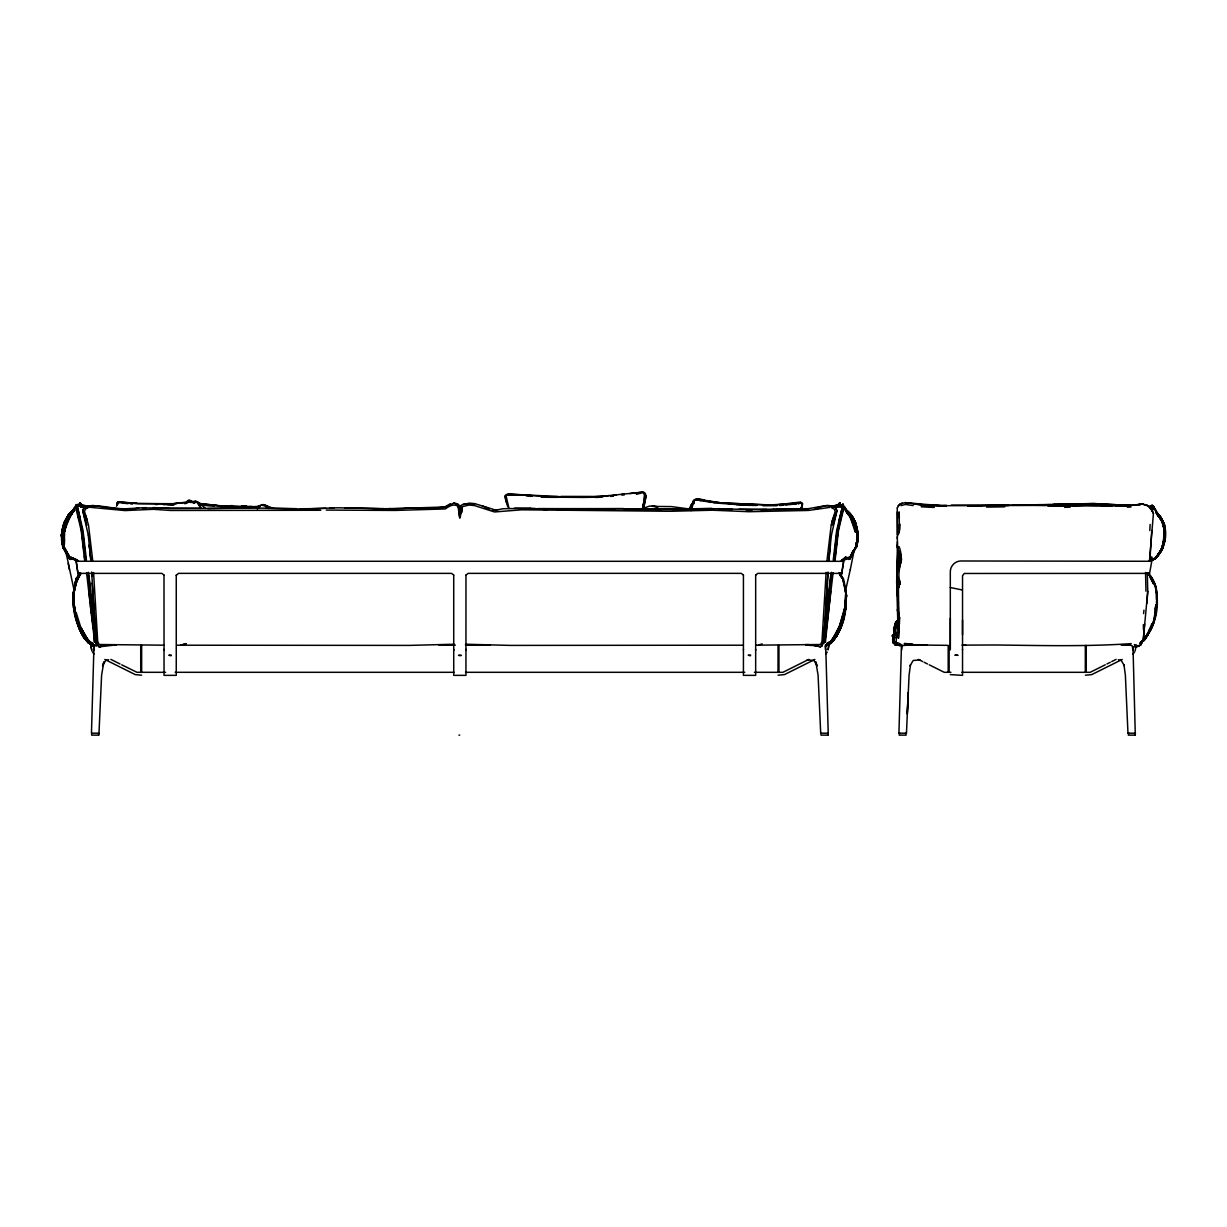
<?xml version="1.0" encoding="UTF-8"?>
<svg xmlns="http://www.w3.org/2000/svg" width="1227" height="1227" viewBox="0 0 1227 1227"><rect width="100%" height="100%" fill="white"/><g stroke="black" fill="none" stroke-linecap="round" stroke-linejoin="round"><path stroke-width="1.5" d="M164.035 650.249L164.035 649.359M453.729 650.249L453.745 649.359M453.714 575.08L451.582 573.377L178.39 573.362L176.259 575.463M465.969 575.064L465.953 675.356L453.729 675.356L453.714 575.064M743.424 649.865L743.424 575.049M755.679 575.064L755.663 675.356L743.424 675.356L743.424 649.359M778.961 645.479L778.961 672.319M949.131 645.479L949.131 672.319M950.296 649.359L950.312 618.347M962.535 649.865L962.535 575.77L964.207 573.469L1149.561 573.392L1151.77 561.322L1149.469 561.184M1086.232 645.479L1086.232 672.319M140.722 672.319L140.722 645.479M459.864 517.257C457.824 515.11 462.61 501.782 460.386 506.536M778.025 672.319L778.025 645.479M948.195 672.319L948.195 645.479M1085.312 672.319L1085.312 645.479M894.33 631.384L894.238 635.295C893.869 625.31 895.112 638.485 893.44 634.436C896.523 633.362 893.041 623.638 896.983 621.031L893.885 629.19L894.33 634.681L894.084 629.129L896.968 621.184L899.268 618.5M897.474 541.859L896.661 582.15M62.623 539.435L63.144 548.116L69.295 557.902L76.519 560.402M87.961 507.211C83.865 509.236 77.899 505.064 81.12 506.306L81.12 507.288L86.902 506.843L78.145 505.539M897.781 553.684L896.722 576.889M642.641 508.499L643.117 504.834L642.396 509.527L645.003 496.966L644.466 494.067L644.006 501.414M1050.465 505.693L1123.671 506.015L1142.598 504.098L1147.506 505.417L1152.015 509.496L1153.426 513.53L1149.515 560.371M1151.77 530.509L1150.128 556.138M1158.196 514.466L1163.257 522.395L1165.052 529.865L1164.622 537.855C1165.911 529.604 1164.362 520.371 1158.196 514.343L1160.711 517.211L1157.107 513.269C1170.098 524.803 1167.414 547.733 1155.067 558.929L1150.512 560.202L1154.944 558.852L1162.199 549.451L1164.76 538.791L1162.199 549.451L1155.036 558.852L1150.512 560.172L1154.944 558.852L1162.475 548.622L1164.622 540.739L1161.448 550.739L1155.159 558.975L1150.65 560.371L1154.929 558.914L1162.153 548.285L1164.99 532.625M823.685 643.93L823.838 633.209L830.832 575.294L829.191 591.123M88.083 575.448L95.169 633.301L95.093 642.258M824.651 638.607L824.605 642.611L824.513 633.301L831.599 575.448M892.55 636.153L893.9 637.565L892.919 637.181M801.86 505.033L801.63 503.653L802.381 505.601L801.154 510.417M894.606 630.187L894.299 635.785L894.79 629.911L897.827 622.288L894.406 630.586L894.314 635.693L894.621 630.632L897.366 623.469M898.685 638.163L899.544 617.012L898.256 638.209M896.661 582.181L897.842 623.485L894.514 630.663L894.406 635.785L894.452 630.555M897.274 507.932L897.366 546.613L899.912 559.113L897.259 569.42L897.167 576.981M898.271 579.313L898.317 576.751L898.348 584.804M838.747 504.619L839.559 504.036L839.421 505.217L839.989 502.61L838.885 505.233C838.808 501.966 842.075 508.331 839.406 505.018L838.793 503.53L838.271 505.279M899.483 530.263L899.054 511.904L899.284 517.978M899.268 563.576L899.468 553.576M64.433 539.174L64.31 544.558L64.617 530.217M894.176 631.644L894.36 634.497L893.348 634.62L894.238 634.681L894.146 629.144L894.13 634.911L894.314 631.43M91.749 733.194L91.688 735.126L98.666 735.126L98.743 733.194M93.958 646.69L91.458 733.194L98.988 733.194L101.596 675.203L103.866 661.859L102.547 665.847L105.691 660.494L108.636 659.697M910.48 664.758L909.069 675.203L906.462 733.194L898.931 733.194L901.431 646.69M117.654 504.665L117.685 503.269L116.473 506.199M1152.398 506.184L1151.662 505.463L1151.064 507.411L1151.693 505.325L1153.656 506.506L1152.061 511.245M644.881 496.904L644.835 495.156L644.512 498.576M825.434 642.135L830.725 591.245M897.044 620.923L893.777 629.175L894.238 634.65L894.299 628.101L894.498 635.095L894.253 629.512L896.968 621.322M899.422 530.018L899.636 523.868L899.268 532.38M893.133 638.93C893.409 634.19 890.419 647.12 897.167 643.316M1159.653 516.598L1155.021 508.699L1152.859 507.871L1153.503 506.444L1152.981 508.622L1152.674 507.855M98.651 735.126L98.697 733.792M824.59 625.985L827.903 572.518M845.541 604.712L846.063 592.089L842.658 578.331L846.17 595.202L844.391 612.273L845.817 591.874L845.28 607.442L839.115 627.365L845.541 604.712L843.102 616.966L845.541 604.712C843.302 618.853 838.317 633.178 828.946 644.206L828.087 649.865L829.314 642.933M857.09 538.5L857.382 531.736L855.955 525.447M899.345 619.175C895.02 621.936 894.146 628.699 894.253 634.65L893.762 628.914L896.922 620.954L899.314 618.669L896.922 620.954L893.9 629.114C894.974 645.755 892.412 622.534 896.922 621.153L893.609 628.96L894.161 634.942L894.161 631.583M1156.708 512.61C1164.147 519.435 1165.098 530.34 1163.579 539.788L1164.07 529.727L1163.794 539.696C1165.159 531.015 1164.193 521.092 1157.951 514.404L1163.242 523.223M823.532 639.037L822.243 644.236M825.633 617.38L826.17 605.218M1164.622 539.711L1165.052 529.865M825.265 638.561L833.133 572.626M898.655 615.095L898.762 612.518L897.689 621.798M828.041 572.257L827.029 589.865M1149.837 530.585L1150.113 524.45M894.636 630.463L897.827 623.408L896.109 641.675L896.937 644.068L899.422 645.571L902.044 645.494L899.422 645.571M827.765 575.923L827.964 572.472M845.817 509.65C857.152 518.3 859.038 533.423 856.768 546.628L850.357 557.902L843.102 560.386M87.485 506.92L81.013 507.165L87.347 507.042L80.875 506.582L80.89 505.693C77.638 505.079 79.755 503.561 79.847 503.208L80.016 506.322L80.261 505.064L80.967 506.628L88.007 506.966L81.135 507.272L87.086 507.18C74.295 507.318 85.062 504.159 77.715 505.647M826.108 605.417L826.615 597.396M827.489 583.116L826.553 597.626M839.237 573.653L843.378 578.469C849.007 600.478 847.182 632.166 826.262 645.387C843.302 635.54 845.71 612.58 846.477 594.85L844.851 612.166L846.477 594.85M897.152 576.828L898.348 582.15L896.922 593.561M826.124 572.488L821.983 641.261L820.572 644.512L755.801 645.187M856.799 545.248L850.127 557.84L856.799 545.248L857.382 531.736M897.259 538.408L897.382 536.674M899.452 624.006L898.593 602.856M1156.401 602.38C1157.874 593.208 1156.586 583.546 1150.512 576.184C1158.15 586.552 1157.966 599.896 1155.389 611.936L1156.447 605.126L1153.334 622.196L1149.975 630.647L1153.334 622.196C1150.543 629.252 1147.935 637.733 1141.493 642.288C1158.303 626.23 1162.46 596.061 1150.512 576.184L1155.895 586.705L1156.417 599.635M845.848 509.926C857.182 518.208 859.866 533.638 856.768 546.628L857.504 531.613L856.676 545.448L849.621 557.718L856.676 545.448C858.793 532.901 856.891 517.641 845.756 509.726L851.308 515.401L855.572 523.607L850.648 514.68L845.618 509.895L849.697 514.128M897.504 534.911L897.32 511.858M1164.208 530.263C1164.653 540.57 1162.49 551.26 1155.159 558.975L1150.665 560.371L1155.159 558.975L1157.076 555.785L1155.082 558.929L1150.497 560.172L1154.96 558.852L1156.877 555.938M893.348 634.62L892.443 635.678L893.118 638.377C892.443 636.153 891.707 646.184 897.428 642.672M1147.291 573.055L1147.751 591.291L1143.365 638.684L1140.926 644.819L1137.46 646.752L1134.361 646.384L1139.331 645.893M1146.877 603.439L1147.751 591.291M94.157 649.957L94.249 646.752L95.507 645.479M840.234 505.202L839.835 503.208L839.636 504.742M901.63 649.957L902.09 645.847M950.296 587.503L962.259 589.972M1155.819 614.006L1156.401 606.675L1153.978 621.522L1155.788 614.19M87.454 507.196L80.752 506.475L80.2 502.625L79.847 503.484M823.7 634.911L825.602 617.564M1151.049 507.242L1151.171 505.892L1150.098 506.92L1151.279 506.766L1150.466 508.668M823.884 633.132L824.191 629.589M892.55 636.261L892.719 637.135M892.535 636.322C891.508 633.209 894.299 639.098 893.087 637.212L893.271 637.473M694.099 503.591L694.221 502.318M830.403 544.849L828.885 560.264M64.157 525.187L62.04 532.089C62.761 523.515 66.81 515.371 73.605 510.003L68.145 516.153L73.697 510.018C62.914 519.052 58.927 534.757 63.144 548.116L61.641 534.19L62.209 530.309L62.27 533.822M845.357 509.987L849.697 513.515L853.823 519.481L857.75 532.886L857.673 531.199L856.921 545.693C859.391 532.748 856.615 518.285 845.694 509.911C857.627 518.622 859.529 534.849 855.326 548.116C859.483 534.742 857.366 518.699 845.802 509.711C852.29 515.815 856.477 524.19 857.52 533.009L854.467 521.628L855.633 524.19M79.28 506.276L80.292 505.064L81.212 507.134L87.224 507.119L81.166 507.073L79.801 505.171L80.583 506.598L88.037 506.736L81.304 507.211L88.099 506.659C81.181 509.174 80.246 503.73 78.819 506.03M834.391 555.877L834.943 550.402M835.296 546.751L837.136 530.371M835.894 550.647L834.881 558.929M836.262 546.981L837.059 539.696M831.385 535.202L828.777 560.494M846.569 595.463C844.713 612.825 843.394 635.985 826.308 645.678C836.323 640.402 840.357 628.991 843.348 618.807M693.761 501.751L691.246 510.524M826.998 560.356L831.154 525.309L835.204 511.337L834.191 509.036L831.676 507.871M1143.579 613.592L1143.963 610.141M643.638 508.377L645.969 495.769L643.669 492.073L600.202 496.46L561.046 496.506M645.295 508.254L643.577 508.177L645.939 496.996L645.264 493.223L642.043 492.165L629.926 493.561M79.203 505.938L79.418 504.036L79.203 505.938L79.249 505.095M837.489 536.046L838.118 530.585M1152.475 505.386L1152.368 506.276L1152.659 505.447M1157.184 513.684C1169.132 525.539 1166.908 547.902 1155.067 558.945L1150.497 560.172L1154.96 558.868L1156.923 555.754M75.108 588.883L76.427 577.963L80.721 573.622L76.519 578.438L75.829 583.745M855.925 546.092L856.4 542.395M857.09 536.843L857.55 533.147L855.94 526.168M80.215 504.972L80.706 506.429L88.099 506.782L80.767 506.874L79.816 505.11L78.973 506.061C80.184 504.021 84.126 509.818 87.838 506.812L80.368 506.536M80.783 506.812L80.614 505.877L80.737 506.812L88.053 506.567M855.94 546.122L856.4 542.503M896.554 637.81L897.198 632.81M1153.656 506.506L1153.196 508.545M459.987 517.901L462.533 506.598L469.082 505.033L474.374 505.539L494.527 511.966L521.782 509.803L670.847 511.276L712.504 510.202L749.068 511.72L808.271 510.447L830.096 507.349M1164.147 537.932C1164.776 518.408 1164.653 520.401 1163.641 541.598M825.955 623.699L826.431 620.356M839.038 504.588L839.099 503.239L838.654 504.604M1155.895 604.65L1155.098 609.942L1156.095 604.251M895.495 641.997L893.747 641.154L894.928 636.859L894.667 637.917M843.701 561.337L841.799 573.469L839.621 572.687M831.415 535.156L836.937 510.693L835.648 507.641L832.581 506.091L826.829 505.463L808.225 508.684L777.289 508.883M64.51 521.812L61.35 535.954L64.51 521.812L69.862 513.76L74.065 509.895L68.344 515.907L64.049 524.236L62.378 536.23L63.62 546.843L69.617 557.856L76.749 560.356M839.437 524.45L843.332 508.07M835.035 560.448L838.486 530.647L844.053 507.027L843.102 504.113L841.032 505.463L842.98 504.082L843.501 506.582L841.308 513.5M833.24 560.11L836.691 530.325L842.412 507.027L839.176 519.773M834.13 560.386L839.667 519.957L837.458 530.493M839.421 572.687L842.336 578.116L840.219 575.693M841.323 561.214L846.016 556.69L841.17 561L848.517 557.303L841.737 559.911M755.679 575.08L757.811 573.377L841.615 573.392L843.624 561.322L76.672 561.26L78.359 561.214M69.908 514.849L73.927 510.202C62.439 518.315 60.476 534.036 63.62 546.843L62.516 544.773L62.086 531.736L64.694 522.088L69.724 514.067L63.574 525.125L63.988 523.653L68.083 515.846L74.187 509.849L68.344 515.907L74.019 509.803L68.681 515.539L64.418 524.236L62.378 536.23L62.73 531.843L63.114 544.849L70.062 557.718C58.635 544.021 59.218 521.092 73.819 509.926L68.344 515.708L64.893 521.766L68.835 514.558C59.786 527.365 58.911 545.831 69.295 557.902M830.848 575.248L831.354 572.303M845.28 591.874L850.342 569.328M64.464 524.036L62.086 533.316L64.494 523.346M841.799 573.469L841.385 575.77M850.28 569.681L854.314 549.527M1136.095 646.154L1135.082 651.062M1149.116 575.463C1151.616 572.488 1143.84 572.656 1149.3 573.331M62.608 532.656L64.218 523.99M64.049 523.3L61.841 533.806L64.448 524.082M839.989 506.506L840.112 502.641L838.762 504.726L839.774 503.837M62.086 533.316L63.957 523.868L67.792 516.69M1144.622 623.914L1143.38 638.7L1140.926 644.819M839.391 504.926L839.575 504.082M73.988 510.064L68.298 515.601L68.988 514.665L64.203 523.592L61.979 534.635C62.546 525.202 66.12 515.509 74.126 509.926L68.252 516.076M843.67 617.61L845.832 607.074C843.655 621.077 839.789 638.377 826.354 645.678C838.424 638.009 842.412 622.365 845.05 609.129L842.428 621.061L843.24 617.963C839.897 628.071 836.783 640.739 826.308 645.678L831.967 641.23M801.875 505.907L802.305 503.423L800.433 502.058L776.998 504.803M832.167 507.119L835.556 507.15L832.044 506.705L838.624 505.463M897.274 507.963L899.805 503.99L905.327 502.625L929.084 505.739L1075.235 505.294M1153.211 509.006L1153.365 505.877L1151.831 505.417M61.641 534.19L63.144 548.116L61.411 534.711L64.494 523.285L63.344 525.677L61.473 535.862L63.988 523.653L68.436 515.723L73.666 510.079C66.565 515.417 63.62 524.297 62.194 532.702L65.215 521.751L64.049 524.297L69.233 515.325L74.141 510.156L69.003 515.171M899.544 579.804L900.219 584.052C895.664 571.445 904.59 559.251 899.084 546.659M64.341 524.389L62.5 532.549L63.237 529.558M899.928 582.503L898.425 589.221L898.593 602.871M838.624 505.57L832.075 506.72L838.639 505.539L832.09 506.659L835.526 506.981L832.029 506.49L838.271 505.049M843.716 617.212L845.541 609.282L843.762 616.061M1164.745 538.423L1162.23 549.297L1155.082 558.929L1161.448 550.739M899.406 584.865L900.051 582.104L898.578 587.61M61.841 533.806L64.279 523.576M831.461 524.773L832.612 519.926M832.949 525.432L836.921 510.723L835.587 507.763C829.222 503.055 821.676 507.457 814.789 507.993M62.04 532.089L64.065 524.052M643.101 504.803L643.868 501.828M1164.776 539.435L1162.23 549.297L1155.036 558.852L1162.153 548.285L1155.021 558.898C1163.671 549.359 1166.033 535.309 1162.767 523.024M898.916 569.328L899.974 565.693M894.452 635.279L894.759 630.295L897.504 622.933M1162.368 546.092L1163.303 542.595M897.535 596.506L896.768 587.626L897.704 584.942M690.433 510.493L693.408 500.585L695.985 498.852L721.614 502.978L774.053 505.079M506.153 496.199L509.036 508.515M899.238 563.5L899.345 555.325M834.191 515.187L832.351 520.478M843.747 614.313C845.71 617.273 826.461 649.221 831.369 640.893L825.756 645.402L830.096 642.442L835.449 634.696L830.05 642.733L825.664 645.279L829.774 642.887L835.403 636.153L829.774 642.887L825.802 644.942M900.848 563.622L901.569 559.221L899.912 550.984M1151.862 623.73L1148.871 630.985M852.596 552.027L850.02 559.205L853.317 550.862M895.434 626.614L896.554 623.5L894.728 628.285M894.437 635.801L894.437 631.092L897.152 623.914M898.379 565.8L897.182 574.328M1151.233 505.923L1150.451 508.009L1151.263 505.831L1151.233 506.889L1149.868 506.766M840.004 627.564C845.587 603.73 845.066 633.439 826.277 645.647C836.661 641.215 839.928 629.114 843.639 619.436C839.437 628.807 836.523 641.061 826.277 645.663L831.385 642.58L836.339 636.43M839.467 505.11C843.915 506.812 837.596 502.733 840.296 505.509M839.912 627.871L841.799 622.825M68.083 517.518L66.457 520.555L68.344 515.708L73.789 510.064L68.191 515.125L64.939 521.889M839.636 503.944C840.081 508.684 840.572 502.318 839.82 505.693L839.713 504.144M894.437 631.092L897.827 623.408M80.645 504.588L80.583 503.239L81.028 504.604M66.212 520.969L68.344 515.708L74.065 509.895L69.065 514.834L64.939 522.288L70.276 513.852M691.737 507.641C691.553 499.466 697.979 497.426 704.727 500.432M893.747 629.344L897.244 621.046L893.885 629.037M910.02 665.847L913.164 660.494L920.005 659.865M840.02 505.585L839.943 506.782M894.192 631.399L894.376 634.436L893.916 629.19L897.382 621.353M65.215 521.751L64.034 524.435L68.267 515.662M66.135 521.429L68.145 516.843L64.985 522.564M893.916 629.19L897.213 621.767M65.092 522.702L68.129 515.923L73.589 509.941L67.93 515.846L73.605 510.079M839.253 629.206L833.041 639.865M187.593 502.656L187.838 502.18M65.706 521.506L68.436 515.723L66.059 520.279M1146.831 635.111L1150.021 628.377M853.01 550.969L848.915 559.527L854.084 549.527L852.136 552.81M840.219 627.779L833.961 638.73M1141.033 644.098L1142 642.058M821.829 645.969L822.182 645.264L820.449 646.782L813.271 645.019M66.442 520.447L68.068 517.165M76.534 620.064L79.08 627.856L75.675 617.288C78.865 627.856 82.286 640.908 93.39 645.663C73.298 630.126 67.286 595.463 80.522 573.745L77.654 578.07L80.537 572.902L78.099 577.196M688.838 509.527L693.822 500.754M63.344 525.677L69.172 514.926L73.758 510.11L68.114 515.57L74.233 510.018C63.344 517.779 60.813 532.273 62.516 544.773L69.617 557.856L76.795 560.371M1149.684 561L1151.831 556.951L1149.27 560.908L1153.196 558.408L1150.573 560.079M77.654 578.07L80.261 572.687M69.065 516.736L64.816 524.481L62.669 533.469L65.967 522.104L64.816 524.481L69.157 515.907L74.387 510.141M835.035 637.933L839.881 629.252L836.446 636.153L831.339 642.58L826.277 645.647M64.924 522.518L68.819 515.309M893.747 641.154L894.33 640.126M96.534 646.123L96.043 642.196M67.546 517.656L73.114 510.371L68.666 516.199M892.627 636.675L893.593 635.341M1141.908 641.982L1144.039 640.571L1148.794 633.04M800.832 508.975L802.703 503.852L800.771 502.41M800.357 508.914L801.507 507.134M1142.705 641.368L1145.803 636.675L1142.552 641.322M1139.638 643.377L1140.742 641.782M72.347 512.319L74.51 509.312M1142.858 641.399L1150.174 629.85L1144.561 638.746L1147.138 636.077L1152.751 625.172L1150.359 630.724L1142.214 641.89M1155.098 558.852L1162 549.466M827.213 652.166L825.587 653.976M1134.53 652.166L1132.904 653.976M826.292 645.479C839.621 638.546 842.688 621.184 845.51 607.672L843.24 619.022L843.562 617.733L836.477 636.123L843.47 619.298L836.599 636.292L831.323 642.917L826.185 645.601L830.832 642.81M831.369 642.595L827.75 644.267L831.339 642.58L836.339 636.046L831.154 642.473L827.888 644.298L831.262 642.58L836.231 636.123M821.292 644.819L821.967 643.96M72.362 512.825L74.571 510.11M257.363 509.052L260.277 506.184L259.02 506.981M899.207 619.129L896.968 621.184M1144.039 640.571L1146.447 637.733L1142.306 640.801M896.6 621.629L899.084 618.715M80.399 573.653L76.273 578.469C69.387 600.954 73.436 631.445 93.405 645.647L89.004 642.733M72.378 512.978L74.617 510.371M80.522 574.497C66.749 595.632 74.954 629.635 93.927 645.402L89.004 642.258L80.691 627.334L83.129 633.439L90.737 644.206L91.933 651.062M1144.5 638.439L1150.941 628.454L1153.687 621.583L1147.138 635.709L1142.276 641.476M72.623 512.748L66.457 523.668L64.249 532.196L70.184 515.018L67.01 522.963C69.954 518.806 76.703 494.926 78.206 513.668M1141.77 641.798L1146.478 636.583L1141.34 641.844M69.924 515.187L74.372 510.34M70.062 514.128L73.865 510.125M74.065 509.865L68.605 515.524L73.727 510.325M897.305 620.755L898.931 619.098M68.083 515.693L73.651 510.033M1141.877 641.798L1145.742 637.902M898.057 505.754L902.167 503.07M826.691 644.282L828.777 642.212L826.86 643.331M257.532 508.515L259.081 507.058M194.372 502.963L195.139 502.303L192.915 502.472M892.735 634.926L893.471 636.107M268.744 508.147L266.428 505.723L263.023 504.527L257.056 506.766L234.802 507.656L197.838 503.331L235.247 507.365L257.992 506.46L262.455 504.726L266.152 506.122L268.391 508.561M79.847 505.846L79.341 505.233L80.476 506.567M694.206 500.064L698.669 499.987M450.294 503.745L444.88 506.996L405.033 508.239M821.86 646.046L820.403 646.859L811.799 644.788M461.521 505.018L469.358 503.116L474.757 503.622L495.953 510.187L502.947 508.73L530.217 508.223M78.574 504.926L79.234 504.159M138.666 507.886C120.599 513.223 101.135 501.874 84.034 507.625L82.746 510.693L86.764 525.463M146.166 507.625L125.016 508.822L111.504 508.208L92.823 505.447L87.056 506.23L84.111 507.748L82.761 510.723L88.298 535.202M808.808 659.39L782.887 672.319L754.375 672.304M1111.739 661.568L1116.079 659.39M1105.251 664.804L1090.159 672.319L961.845 672.304M1106.938 663.96L1110.297 662.289M814.897 659.436L784.39 674.62L778.102 675.203M1122.214 659.436L1091.708 674.62L1085.42 675.203M195.43 502.18L191.719 502.457L194.832 502.257M88.022 507.809L85.507 509.006L84.479 511.322L88.543 525.309L92.685 560.356M798.547 503.714L800.848 503.07L794.206 503.76M643.577 508.177L649.743 506.015L658.04 506.889L652.15 505.907M80.691 506.368L87.102 506.904C68.819 503.208 84.694 508.039 80.89 506.23C78.513 505.125 80.169 505.217 80.016 506.322L79.418 505.11L80.138 505.739M642.196 492.748L636.23 493.868M1139.745 645.157L1135.435 646.782M832.596 506.199L839.099 504.174M900.986 505.631L905.388 504.435L913.179 505.585M1137.322 645.969L1134.76 646.859M903.072 645.571L908.501 644.957M460.877 655.739L458.484 655.341L461.122 655.141M758.531 645.187L762.12 643.853M843.9 559.65L849.314 557.733M1150.573 560.356L1154.929 558.914M1150.635 560.371L1155.159 558.96M832.105 506.92L838.317 505.11L832.182 506.674L835.495 506.705L832.059 506.337L838.47 505.371L832.121 506.797L835.526 506.95M832.519 506.874L838.179 505.248L832.197 506.966L835.572 507.088M254.48 507.242L259.894 506.414M171.013 655.816L168.805 655.233L171.32 655.049M750.418 655.816L748.209 655.233L750.725 655.049M894.161 636.077L892.566 636.077M106.412 645.019L99.234 646.782L97.24 645.203M695.249 499.926L697.78 499.88M513.791 495.094L506.92 495.125L511.705 494.941M840.434 506.935L837.903 506.398L839.605 506.107L836.768 506.751L842.059 505.662M80.415 572.932L78.666 573.316L80.077 572.687M463.085 504.174L474.818 503.76M117.025 504.558L117.102 502.533L118.85 502.027L135.614 503.591L171.657 503.868L194.111 501.812L195.369 500.785L199.019 503.07L200.691 507.487M76.074 559.313L70.721 557.441L78.513 561L71.166 557.303L78.313 560.938L76.074 561.322L78.068 573.392L80.2 573.009L77.853 573.346L76.289 561.291M184.786 503.53L186.151 503.3L184.725 503.545M191.918 501.46L173.099 503.76L176.688 503.469M79.862 505.815L80.461 505.125M445.6 507.15L438.024 508.239L441.689 507.825M835.388 506.674L831.967 506.628L838.701 505.846L831.952 506.567M795.203 503.975L796.538 503.806M816.476 508.653L819.437 508.254M79.801 505.432L80.016 506.322L80.2 505.447M141.596 675.203L135.292 674.62L104.801 659.436M80.583 504.174L87.086 506.199M636.476 493.775L640.448 493.377M832.888 507.165L839.498 506.199M613.132 495.202L616.598 494.803M793.578 504.159L785.663 505.018M1131.187 643.623C1085.834 646.721 1040.634 645.494 995.312 644.988L962.551 645.126M220.415 506.552L231.796 505.616L241.566 506.858L235.707 506.674L246.382 506.107L249.971 507.196L245.707 506.996L250.216 506.276L256.612 507.288M621.859 495.156L624.298 494.895M838.516 505.923L833.562 506.444M441.628 507.763L431.429 508.177M621.752 494.282L624.129 494.052M608.853 495.662L595.417 496.628M782.857 504.634L790.403 504.128M508.009 495.325L508.944 495.248M634.16 493.177L636.107 493.024L634.16 493.208M779.651 505.524L783.731 505.217M1149.822 506.889L1151.248 506.858M497.41 510.34L492.395 510.294M418.361 508.638L421.965 508.407M833.409 506.858L838.777 506.506L832.704 506.996L835.648 506.904M602.702 497.073L582.61 497.426M1127.383 507.196L1131.049 506.966M776.936 505.693L763.01 505.754M835.725 506.736L832.627 506.536M1047.812 506.107L1093.732 505.018L1111.953 505.815M614.804 509.604L593.929 509.772M1054.791 504.404L967.888 505.969M1052.613 504.404L1093.625 503.53L1130.911 505.463L1142.659 504.113L1149.607 506.567L1153.441 513.5M595.586 497.456L600.325 497.226M773.531 509.082L794.697 509.128M967.904 506.061L981.661 506.122M894.912 642.795L897.535 642.672M746.169 509.987L752.212 509.895M1050.465 504.634L1022.076 505.279M1054.775 504.297L1093.625 503.591L1130.88 505.539L1115.68 505.831M87.301 506.981L80.875 506.613L87.945 506.858L81.227 507.058L86.795 506.889M564.527 497.058L541.076 496.966L545.11 497.226M807.151 659.865L813.992 660.494L817.136 665.847L815.817 661.859L818.087 675.203L820.694 733.194L828.225 733.194L825.725 646.69M561.122 497.242L582.61 497.41M329.864 508.101L333.867 507.932M700.494 508.73L711.967 508.407M1084.53 505.371L1072.689 505.631M1064.668 507.365L1070.22 507.134M326.29 510.079L395.079 510.432L445.263 508.944C448.683 506.628 453.131 503.484 457.318 505.861L458.192 507.134M405.033 508.377L392.195 508.73M951.354 505.125L1008.686 505.156M946.385 505.309L929.084 505.662M119.05 502.733L119.924 502.702M173.759 503.714L138.222 503.515L119.694 501.812L117.577 502.119L117.455 503.975M198.759 504.159L218.191 505.739L223.467 507.549M392.747 509.098L374.143 509.328M831.967 506.628L835.372 506.506M142.439 507.871L201.289 508.315M325.876 508.392L308.698 508.791M1008.686 505.555L988.379 506.153M310.646 509.144L301.167 509.098M760.955 509.711L808.44 509.358M454.189 644.221L409.389 645.402L177.056 645.203M693.546 508.99L538.208 508.591M986.554 507.088L1004.637 506.843M320.784 510.263L170.614 510.463L153.314 509.312L125.077 510.57L89.617 507.272M543.668 509.834L547.196 509.757M655.647 509.803L661.184 509.757M773.455 509.22C741.952 510.463 710.464 507.211 678.93 509.466M248.606 507.855L207.716 508.545M306.949 508.699L295.201 508.99M514.634 508.193L538.239 508.745M727.258 509.803L732.059 509.711M766.599 509.374L738.915 509.297M439.573 645.003L455.186 645.141L452.41 644.85M1132.996 646.69L1135.297 735.126L1128.288 735.126L1128.963 733.194L1127.966 733.194L1125.374 675.203L1123.963 664.758L1124.407 665.847L1121.263 660.494L1118.334 659.697M591.583 496.736L547.763 496.613L509.512 494.113L505.355 495.309L505.417 499.174M1024.376 505.11L1046.125 505.447M912.857 645.126L904.069 645.203M557.84 496.506L507.38 494.021L505.003 496.214L506.766 503.545M155.568 504.527L157.485 504.496M121.657 508.944L125.108 508.898M381.444 508.791L437.579 507.763L444.834 507.15L453.76 503.07L458.254 504.312L459.558 506.03M301.75 508.914L338.437 507.794L378.821 508.668M384.143 508.622L345.002 507.917M465.846 645.157L480.11 645.003M1121.217 645.172L1130.957 645.249M898.931 733.194L899.836 733.194L899.146 735.126L906.155 735.126L905.557 733.194L906.462 733.194M268.974 508.254L296.198 508.806M644.666 508.883L638.607 508.929M564.435 509.788L557.365 509.803M189.832 501.076L188.881 501.076L195.875 502.503M1017.474 505.309L1023.226 505.11M495.923 510.064L492.855 510.003M675.203 509.404L650.709 508.73M114.034 645.157L99.234 646.813L96.289 642.074L95.982 634.911M553.362 508.806L540.862 508.714M389.465 508.607L390.83 508.607M703.976 509.588L624.344 509.542M265.952 508.269L296.198 508.668M934.284 507.457L921.293 506.812M78.068 573.392L161.872 573.377L164.004 575.08M163.881 645.187L99.111 644.512L97.7 641.261L93.559 572.488M107.792 645.187L116.197 645.187M438.99 645.187L454.159 645.187M465.524 645.187L480.693 645.187M742.626 645.203L510.294 645.402L465.493 644.221M807.059 645.187L811.891 645.187M906.492 645.187L927.244 645.187M962.045 645.187L965.772 645.187M1122.628 645.187L1129.285 645.187M165.599 672.304L136.979 672.304L121.703 664.804M175.17 672.304L454.159 672.304M465.524 672.304L744.789 672.304M950.94 672.304L944.284 672.319L929.192 664.804M1127.966 733.194L1135.512 733.194M458.929 735.126L459.696 735.126M827.995 735.126L827.934 733.194L828.01 735.126L821.016 735.126L820.955 733.194M725.632 503.254L718.301 503.147M1079.944 505.202L1098.349 505.463M623.485 508.545L557.641 508.76M569.512 509.803L585.432 509.757M1012.858 505.125L1015.158 505.125M902.259 645.172L895.035 644.835L893.793 642.288M547.948 497.318L557.856 497.318M265.952 508.131L170.599 508.607L153.084 507.579M805.648 645.157L816.154 645.678L813.271 645.111M731.89 508.99L718.408 508.668M776.43 505.279L763.041 505.202M162.838 504.42L173.943 504.926L167.01 504.496M719.298 509.757L724.068 509.818M162.9 504.389L165.507 504.404M80.829 506.843L87.945 506.966M947.459 645.341L914.207 644.942L904.836 643.577M1064.683 505.524L1070.266 505.601M748.117 505.309L756.906 505.463M1134.592 733.194L1135.266 735.126M80.798 506.613L87.807 507.042M805.633 644.558L808.716 644.604M835.48 506.674L832.412 506.598M508.208 494.634L510.202 494.68M646.69 508.929L690.893 509.358M262.164 505.401L264.725 505.769M728.409 504.052L730.617 504.113M573.853 497.104L576.445 497.18M81.013 506.828L87.961 507.088M912.796 644.037L904.284 643.5M921.293 505.785L929.038 506.091L921.308 505.585L926.753 506.245M513.162 494.864L511.659 494.803L526.95 494.772L532.303 496.061M929.084 504.665L946.385 506.184L905.327 502.625M124.264 502.687L136.749 503.239M746.123 505.248L713.316 502.825M688.301 509.496L643.623 508.668M530.217 508.361L535.57 508.607M921.446 504.343L913.409 503.883L921.446 505.095M643.807 508.914L646.813 509.098M799.022 503.162L768.7 505.049L721.215 502.855L702.872 500.647M736.323 504.588L751.998 504.987M893.578 635.893L894.621 636.031L892.765 635.31M894.728 641.951L896.216 642.058M894.36 635.969L893.44 635.877L894.498 635.985M214.495 506.352L204.694 505.447M643.5 509.542L646.598 509.803M128.053 503.683L121.013 502.917M1107.337 506.168L1098.349 505.248M896.277 643.193L894.713 642.917M530.816 496.383L526.291 495.923M220.86 507.042L222.424 507.196M130.537 503.883L132.363 504.082M198.391 503.177L205.952 504.88M453.745 503.223L456.582 503.607L459.558 506.076L459.818 517.242M839.483 573.009L841.615 573.392M711 502.426L700.54 500.463M1147.506 573.009L1149.5 573.377M892.765 636.644L893.149 637.825M1151.509 561.276L960.848 560.984C955.02 560.984 950.219 566.168 950.312 571.92L950.296 649.865M1134.331 644.604L1136.662 645.095M699.528 500.509L701.031 500.831M715.264 502.457L708.01 501.183M689.697 509.067L671.598 506.598L654.129 506.414M198.682 504.19L202.21 505.003M201.535 504.052L204.403 504.757M91.273 644.39L93.896 645.095L89.004 642.258M265.124 505.171L273.192 508.3M484.956 507.809L488.147 508.776M70.368 557.733L77.577 560.294M1130.343 645.187L1131.371 645.571M482.027 505.8L489.757 508.837M192.746 501.322L197.823 502.288L200.231 507.779M1159.607 516.782L1153.058 507.349L1153.871 507.641M840.357 505.999L840.234 505.34M197.087 501.552L205.154 508.055M898.517 643.086L900.603 644.083M918.348 659.39L922.689 661.568M110.875 659.39L120.031 663.96M924.146 662.289L927.505 663.96M78.911 625.586L76.013 616.798C79.126 626.69 81.703 639.604 92.086 644.313M841.108 504.926L840.173 504.435L840.388 506.352M843.21 505.953L844.805 507.226L848.072 514.619L845.648 508.929L849.268 513.944L855.204 532.058C857.213 530.064 840.924 497.073 853.102 523.285L849.345 515.156L845.909 511.444M85.568 638.101L87.424 641.353L83.344 636.123L88.145 642.304L93.405 645.647L88.359 642.979M94.019 645.279L89.816 642.994L85 636.69L89.448 642.411L93.881 644.942M79.494 627.35L83.482 635.893L88.283 642.442L93.405 645.647L88.053 642.534L83.129 635.908L79.141 627.242L83.237 635.831L88.252 642.212L93.405 645.647C82.47 640.847 78.973 627.718 75.675 617.288M188.989 501.582L190.645 502.487M93.39 645.479L88.191 642.595L83.022 636.307L87.961 642.319L93.375 645.678L88.482 642.611M92.823 643.331L90.905 642.212L92.991 644.282M83.298 635.249L88.175 642.258L93.436 645.203M79.433 505.938C74.218 500.432 76.657 511.291 78.375 513.5M93.405 645.663C82.347 640.371 80.921 630.233 76.335 619.451L78.635 627.319L82.915 635.923L88.191 642.595L79.019 627.411L73.513 606.982L79.157 627.733L83.252 635.847L79.51 628.347M841.661 505.677L842.704 506.306M88.359 642.288L93.467 645.617L88.145 642.304M192.256 502.18L189.157 500.417L187.409 501.122L187.194 502.579M196.596 501.843L199.449 505.769M93.467 645.617C84.034 640.54 80.384 629.344 77.362 619.712M266.228 506.429L267.532 507.579M77.347 504.711L75.721 504.926L75.629 507.027L81.212 530.647L84.648 560.448M846.369 511.107L850.526 514.941L852.949 519.113L845.556 509.772L851.17 515.202L855.449 522.058L845.802 509.865L851.676 515.463L855.188 522.595L851.185 515.217L845.802 509.742L850.955 515.079L855.602 523.423L854.652 520.923L857.78 532.963L855.173 522.088L851.461 515.616L855.771 524.052L851.523 515.447L845.786 509.726L851.507 515.386L855.541 524.435L850.541 515.601M846.446 510.984C857.059 519.282 859.099 534.082 856.768 546.628L858.056 533.178L855.863 524.481L854.529 521.26L857.872 535.463L855.863 524.481L850.924 515.064L845.664 509.911L851.538 515.371M845.725 509.818L851.308 514.895L855.464 522.365L850.802 515.463M94.111 653.976L92.47 652.166M850.955 515.079L845.618 510.064L847.78 511.996M852.964 519.159L850.526 514.941L845.403 509.895L849.268 513.53M1155.88 512.825L1159.684 517.38M1157.782 515.11L1160.481 517.763M193.897 502.901L189.756 500.187L188.053 500.509L187.7 502.042M846.323 511.061C852.934 516.03 854.36 524.711 856.109 532.242L853.102 520.708L846.293 511.168L853.762 523.285L849.79 515.386L846.078 511.444M845.771 509.849L851.415 515.34L855.664 523.975L851.063 515.34L846.569 510.371L851.799 517.211L849.866 514.082M845.449 509.88L850.633 515.033L853.164 520.095M846.124 510.739L850.786 515.386L855.357 524.006M1157.935 515.125L1161.938 520.355M845.449 509.757L850.495 514.865M1147.352 572.779L1151.033 576.521L1154.837 584.374M1157.214 513.223L1162.966 521.352L1158.104 514.512L1160.65 517.119L1163.763 523.607L1158.027 514.389M1157.26 514.726L1159.576 517.104M1156.401 512.84L1162.107 520.815M847.98 512.932L845.418 510.263L850.894 515.34L855.403 524.42L851.415 515.279M1158.089 514.665L1162.092 521.414L1157.843 514.374L1161.202 518.515M1157.49 515.003L1163.503 522.871M1148.196 573.791L1150.343 576.092L1148.349 573.883M1157.429 514.68L1159.438 517.227M1159.055 516.567L1161.095 518.868M1158.181 515.003L1160.543 517.702L1159.362 516.245M1157.199 513.975L1161.049 518.576L1157.997 514.819M1157.951 514.88L1162.981 523.131L1164.27 529.926L1160.88 518.254L1163.886 524.527L1165.021 532.104M1157.721 514.742L1162.122 521.368M1157.69 514.312L1162.797 522.809M1148.073 573.684L1149.883 576M80.261 505.708L79.908 505.938M85.721 638.04L87.915 641.169M850.648 515.463L855.464 522.365M83.773 633.73L88.114 640.724L80.691 627.334L86.227 638.454L84.387 635.586L89.816 642.994L80.844 627.611L76.105 612.304M1161.248 519.742L1164.975 529.22L1163.089 522.196L1163.656 523.791L1160.251 517.472M63.605 547.273L69.602 557.856L66.12 551.168M841.584 577.196L839.268 572.871L842.029 578.07M851.017 515.509L852.796 518.822M851.216 515.555L855.664 523.975M66.365 551.184L70.767 559.527L68.283 554.359M82.439 633.592L76.335 619.451M65.062 549.451L69.418 557.871M851.308 515.401L855.51 523.714M854.283 522.196L855.403 524.42L851.017 515.355L852.719 519.88M845.219 508.07L844.805 507.226L846.599 510.907M850.633 515.033L852.842 519.558M851.001 515.263L853.026 519.665M852.98 520.401L850.664 515.279L853.026 520.493M1150.558 577.534L1153.211 583.715M1132.352 645.847L1132.812 649.957M825.065 645.847L825.526 649.957M66.304 550.831L69.663 559.205L67.73 553.822M79.632 505.217L79.954 506.076M62.209 539.313L62.592 544.788L62.224 539.297M85.491 515.141L87.332 520.447M79.141 627.595L73.62 606.982L73.114 593.224L73.62 606.982M77.01 619.681L79.372 627.334C73.513 611.752 70.829 594.497 76.641 578.438L73.129 596.429L74.233 605.187M855.05 524.082L856.155 529.067M506.076 500.907L507.717 506.843M78.973 626.568L73.789 606.92L75.414 615.831M854.79 523.576L857.32 535.233L857.013 532.794M74.326 605.202L75.399 609.021M898.302 550.923L897.305 545.033M1163.932 525.908L1164.714 528.914M76.872 618.147L74.08 607.442L74.479 609.482L73.635 593.515L73.543 595.371L77.025 578.331L73.712 591.184L74.249 603.454M854.529 520.892L857.627 532.901L856.001 525.693M857.535 532.319L857.842 535.447L855.832 525.417L857.52 533.009M1164.576 528.622L1163.687 525.033L1164.592 528.668M82.224 530.493L80.016 519.957L85.568 560.386M63.329 547.349L62.332 539.435M65.368 549.527L74.08 590.202M1163.84 524.282L1164.975 529.22M840.326 505.693L840.464 506.506M73.743 604.006L75.645 613.669M80.169 518.208L77.209 505.969L82.991 530.325L86.442 560.11M78.543 515.233L79.203 518.377M854.559 521.889L855.25 525.217M68.252 563.408L69.402 569.681M78.298 575.77L77.884 573.469M86.55 572.626L94.602 641.782M90.369 642.933L91.596 649.865M88.329 572.303L90.491 591.123M1165.021 531.184L1163.794 523.883L1160.742 517.411L1163.886 524.527M84.341 556.122L85.031 560.34M855.848 526.23L856.431 529.834M85.292 555.877L85.967 560.125M79.525 519.941L80.246 524.45M1163.181 523.484L1164.392 531.153M1163.902 527.855L1164.04 528.776M896.109 641.675L896.308 642.979M855.94 525.846L856.492 529.604M91.55 615.31L94.188 633.377L94.249 642.135M92.516 615.325L93.252 620.356M459.696 517.886L458.162 507.196M94.464 620.816L92.194 583.116M95.093 625.985L95.507 629.42L92.301 583.392M95.491 629.589L94.08 617.564L95.951 634.911M82.746 532.196L83.819 541.276M81.764 532.395L82.838 541.506M90.798 560.264L89.28 544.865L90.905 560.494M90.369 605.018L91.35 613.592M897.198 593.439L897.351 594.972M88.85 575.294L95.844 633.209L95.997 643.93M88.267 535.156L90.353 555.678M89.142 592.963L90.169 603.301M83.053 543.331L83.973 552.472M84.034 543.101L84.924 552.227M1145.543 572.457L1145.957 591.245M894.13 630.893L894.422 634.328L893.885 629.19M62.73 539.941L63.191 545.494M897.351 609.344L897.489 611.261M894.253 629.512L894.544 634.62M91.78 572.518L91.964 575.969M91.718 572.472L91.918 575.923M92.362 583.423L91.642 572.257M62.378 538.914L62.654 544.497L62.546 538.898M95.154 633.255L95.399 638.408M896.784 587.656L896.83 589.021M897.489 546.659L897.551 548.239M96.043 636.307L96.12 639.022M62.362 539.113L62.439 544.389M1143.365 624.604L1143.441 629.758M755.663 649.359L755.663 650.249M465.953 649.359L465.953 650.249M164.004 575.064L164.035 675.356L176.259 675.356L176.259 575.049M141.657 672.319L141.657 645.479M962.535 619.972L962.535 634.85M962.535 649.359L962.535 675.356L950.296 674.62M743.424 575.08L741.292 573.362L534.972 573.331L468.1 573.377L465.969 575.08M461.597 509.512L461.567 512.702L461.705 507.886L461.628 509.573M842.474 505.969L842.351 507.733L842.351 505.953M506.091 496.291L506.061 497.15L506.076 496.275M908.164 692.611L907.29 713.884L908.164 692.611M73.007 594.19L72.914 595.801L76.304 578.469L73.007 594.19L74.632 611.475L73.007 594.19M79.341 505.57L79.356 505.493M77.332 505.953L77.301 506.03M844.053 507.027L843.271 510.049L844.053 507.027M898.716 532.411L898.256 534.849L898.716 532.441M690.954 505.279L690.372 508.07L692.212 503.653L691 505.279M1163.902 542.15L1162.475 548.622L1160.681 551.398L1163.902 542.15M66.289 523.484L64.249 532.196C63.16 528.408 77.378 500.8 66.289 523.484M955.143 655.126L957.781 655.325L955.143 655.126M73.083 510.907L71.611 514.619L74.878 507.226L73.083 510.907M838.992 627.334L833.455 638.454L838.992 627.334M1153.794 622.503L1150.865 629.558L1153.794 622.503M690.464 507.211L688.485 510.171L690.464 507.211M187.44 501.229L187.976 500.601L187.44 501.229M1154.27 558.714L1150.941 560.172L1154.27 558.714M800.065 502.779L798.286 503.469L800.065 502.779M103.375 645.647L99.28 646.859L103.375 645.647M186.029 643.669L180.783 645.203L186.029 643.669M242.072 506.245L239.572 506.843L246.382 506.107L242.072 506.245M1151.125 506.858L1150.067 507.012L1151.156 506.95M1142.659 504.082L1138.288 504.68L1142.598 504.098M613.27 496.076L610.386 496.383L613.285 496.045M893.793 636.782L892.888 636.813L893.869 636.782M1079.944 504.067L1075.235 504.128L1079.944 504.082M1070.511 504.098L1064.806 504.067L1070.527 504.098M489.757 645.034L481.69 644.927L489.757 645.034M898.946 645.157L895.035 644.835L898.946 645.157M894.774 643.423L893.302 643.025L894.774 643.423M1149.592 506.582L1147.444 505.417L1151.908 509.374L1149.607 506.567M1154.239 508.116L1153.196 507.457L1154.99 508.806L1154.239 508.116M644.19 493.591L643.239 492.871L644.221 493.637M89.08 642.764L80.368 628.899L89.08 642.764M84.341 638.117L79.341 628.822L84.341 638.117M1153.38 583.055L1150.098 577.303L1153.38 583.086M79.188 520.171L77.654 513.745L79.095 520.11M894.222 635.617L894.207 632.15L894.222 635.463"/></g></svg>
